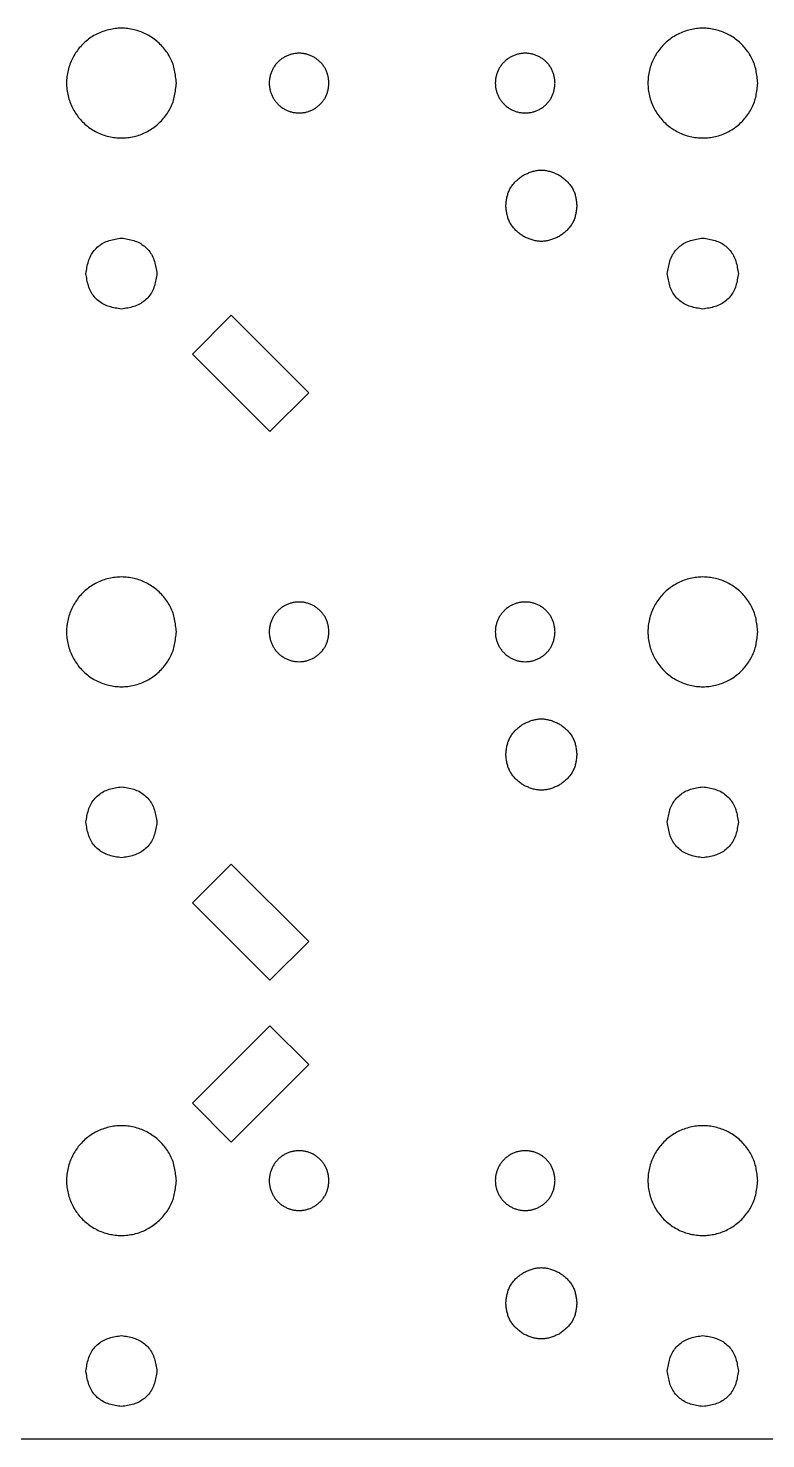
# Model space of a CAD drawing. Extents: x 1 to 215, y -90 to -6.
# Drawn here: x 167.92 to 190.76, y -89.68 to -45.98 of the extents above; entities that cross this region are included whole.
import ezdxf

# ---------------------------------------------------------------- set-up
doc = ezdxf.new("R2010")
doc.units = 0
for name, color, linetype in [('Cork_Diodes', 7, 'CONTINUOUS'), ('Cork_Holes', 7, 'CONTINUOUS'), ('Cork_Outline', 7, 'CONTINUOUS')]:
    doc.layers.add(name, color=color, linetype=linetype)

msp = doc.modelspace()

# ---------------------------------------------------------------- linework, layer by layer
at = {"layer": 'Cork_Diodes', "color": 2}
for points in [[(174.206786, -54.879112), (173.005366, -56.080532)], [(176.606787, -57.279121), (174.206786, -54.879112)], [(175.405367, -58.480541), (173.005366, -56.080532)], [(176.606787, -57.279121), (175.405367, -58.480541)], [(174.206786, -71.879332), (173.005366, -73.080752)], [(176.606787, -74.279341), (174.206786, -71.879332)], [(175.405367, -75.480761), (173.005366, -73.080752)], [(176.606787, -74.279341), (175.405367, -75.480761)], [(173.007552, -79.289993), (175.40755, -76.890011)], [(176.60897, -78.091431), (175.40755, -76.890011)], [(174.208972, -80.491413), (176.60897, -78.091431)], [(174.208972, -80.491413), (173.007552, -79.289993)]]:
    msp.add_lwpolyline(points, dxfattribs=at)
at = {"layer": 'Cork_Holes', "color": 1}
for points, knots in [([(172.509918, -47.685223), (172.503156, -47.751385), (172.489679, -47.883244), (172.460008, -48.079282), (172.411277, -48.270261), (172.334923, -48.451417), (172.235669, -48.620907), (172.116339, -48.778685), (171.979912, -48.922966), (171.827701, -49.051241), (171.661834, -49.160934), (171.484003, -49.250116), (171.296845, -49.318015), (171.103919, -49.363527), (170.907995, -49.38612), (170.711787, -49.386123), (170.515939, -49.363534), (170.323114, -49.318004), (170.135975, -49.25007), (169.957963, -49.160862), (169.791696, -49.051309), (169.639289, -48.923205), (169.503438, -48.778961), (169.385945, -48.620627), (169.287839, -48.450716), (169.209455, -48.2698), (169.152478, -48.080025), (169.117748, -47.883986), (169.106009, -47.685223), (169.117748, -47.48646), (169.152478, -47.290422), (169.209457, -47.100644), (169.287841, -46.919722), (169.385944, -46.749802), (169.50343, -46.59146), (169.639293, -46.447234), (169.791698, -46.319136), (169.957964, -46.209584), (170.135976, -46.120375), (170.323116, -46.05244), (170.515936, -46.006875), (170.711791, -45.98432), (170.907993, -45.984323), (171.103923, -46.006881), (171.296843, -46.052429), (171.484002, -46.120329), (171.661833, -46.209512), (171.8277, -46.319204), (171.979907, -46.447472), (172.116347, -46.591736), (172.235669, -46.749521), (172.334922, -46.919021), (172.411275, -47.100184), (172.460009, -47.291164), (172.489684, -47.487202), (172.503158, -47.619061), (172.509918, -47.685223)], [0, 0, 0, 0, 0.199511, 0.397619, 0.594372, 0.789092, 0.985302, 1.182164, 1.381307, 1.579789, 1.778023, 1.976494, 2.17521, 2.373968, 2.569796, 2.765564, 2.961306, 3.159921, 3.358581, 3.557237, 3.755889, 3.954551, 4.153188, 4.348958, 4.544734, 4.740506, 4.939139, 5.137799, 5.336447, 5.535096, 5.733755, 5.932388, 6.128167, 6.323954, 6.519729, 6.718353, 6.91701, 7.115662, 7.314319, 7.512982, 7.711602, 7.907341, 8.103108, 8.298934, 8.497696, 8.696413, 8.894886, 9.09312, 9.291596, 9.490726, 9.687594, 9.883815, 10.078541, 10.275295, 10.473403, 10.672913, 10.672913, 10.672913, 10.672913]), ([(190.509882, -47.685223), (190.50312, -47.751385), (190.489643, -47.883244), (190.459972, -48.079282), (190.411241, -48.270261), (190.334887, -48.451417), (190.235634, -48.620908), (190.116303, -48.778685), (189.979876, -48.922967), (189.827665, -49.051241), (189.661798, -49.160934), (189.483967, -49.250116), (189.296809, -49.318015), (189.103883, -49.363527), (188.907959, -49.38612), (188.711751, -49.386123), (188.515903, -49.363534), (188.323078, -49.318004), (188.135939, -49.25007), (187.957927, -49.160862), (187.79166, -49.051309), (187.639253, -48.923205), (187.503402, -48.778961), (187.385909, -48.620627), (187.287805, -48.450716), (187.209419, -48.269801), (187.152442, -48.080025), (187.117712, -47.883986), (187.105973, -47.685223), (187.117712, -47.48646), (187.152442, -47.290422), (187.20942, -47.100644), (187.287806, -46.919723), (187.385908, -46.749802), (187.503394, -46.59146), (187.639257, -46.447234), (187.791662, -46.319136), (187.957928, -46.209584), (188.13594, -46.120375), (188.323079, -46.05244), (188.515899, -46.006875), (188.711754, -45.98432), (188.907957, -45.984323), (189.103887, -46.006881), (189.296807, -46.052429), (189.483966, -46.120329), (189.661797, -46.209512), (189.827664, -46.319204), (189.979871, -46.447472), (190.116311, -46.591736), (190.235635, -46.749521), (190.334886, -46.919021), (190.411239, -47.100184), (190.459974, -47.291164), (190.489648, -47.487202), (190.503122, -47.619061), (190.509882, -47.685223)], [0, 0, 0, 0, 0.199511, 0.397619, 0.594372, 0.789092, 0.985301, 1.182164, 1.381308, 1.579789, 1.778023, 1.976494, 2.17521, 2.373968, 2.569796, 2.765564, 2.961306, 3.159921, 3.358581, 3.557237, 3.755889, 3.954551, 4.153188, 4.348958, 4.544733, 4.740506, 4.939139, 5.137799, 5.336447, 5.535096, 5.733755, 5.932388, 6.128168, 6.323954, 6.519729, 6.718352, 6.91701, 7.115662, 7.314318, 7.512981, 7.7116, 7.90734, 8.103108, 8.298934, 8.497696, 8.696413, 8.894886, 9.093119, 9.291596, 9.490726, 9.687595, 9.883815, 10.078541, 10.275295, 10.473403, 10.672913, 10.672913, 10.672913, 10.672913]), ([(177.235035, -47.685223), (177.231356, -47.721222), (177.224022, -47.792968), (177.207884, -47.899637), (177.18136, -48.00355), (177.139817, -48.102122), (177.085812, -48.194346), (177.020883, -48.280197), (176.946648, -48.3587), (176.863827, -48.428495), (176.773581, -48.488188), (176.676814, -48.536702), (176.574981, -48.573647), (176.470011, -48.59844), (176.363395, -48.610641), (176.256645, -48.610646), (176.150077, -48.59843), (176.045148, -48.573692), (175.943333, -48.536691), (175.846472, -48.488148), (175.756004, -48.428533), (175.673076, -48.35883), (175.599155, -48.280347), (175.535225, -48.194194), (175.481847, -48.10174), (175.439196, -48.003301), (175.408193, -47.90004), (175.389296, -47.793372), (175.382908, -47.685219), (175.389294, -47.577068), (175.408189, -47.4704), (175.439198, -47.367145), (175.481847, -47.268706), (175.535225, -47.176253), (175.599155, -47.090099), (175.673075, -47.011616), (175.756003, -46.941913), (175.846471, -46.8823), (175.943329, -46.833753), (176.045157, -46.7968), (176.150071, -46.772004), (176.256645, -46.759804), (176.363396, -46.759801), (176.470004, -46.772021), (176.574989, -46.796743), (176.676819, -46.833715), (176.773573, -46.882262), (176.863828, -46.941949), (176.946648, -47.011746), (177.020883, -47.090249), (177.085811, -47.1761), (177.139815, -47.268325), (177.18136, -47.366894), (177.207879, -47.470804), (177.224026, -47.577472), (177.231357, -47.649221), (177.235035, -47.685223)], [0, 0, 0, 0, 0.108553, 0.21635, 0.323408, 0.429357, 0.536121, 0.643239, 0.751593, 0.85959, 0.967456, 1.075443, 1.183569, 1.291718, 1.398265, 1.504786, 1.611285, 1.719348, 1.82745, 1.935546, 2.043639, 2.151734, 2.259813, 2.366337, 2.472865, 2.579386, 2.687466, 2.795563, 2.903647, 3.011743, 3.119835, 3.22791, 3.334431, 3.440959, 3.547482, 3.65556, 3.763656, 3.87175, 3.979842, 4.087936, 4.196006, 4.302506, 4.409027, 4.515574, 4.623714, 4.731844, 4.839844, 4.94771, 5.055706, 5.16406, 5.271179, 5.377942, 5.483891, 5.590943, 5.698734, 5.807299, 5.807299, 5.807299, 5.807299]), ([(184.235021, -47.685223), (184.231342, -47.721222), (184.224008, -47.792968), (184.20787, -47.899637), (184.181346, -48.00355), (184.139803, -48.102122), (184.085798, -48.194346), (184.020869, -48.280197), (183.946634, -48.3587), (183.863813, -48.428495), (183.773567, -48.488188), (183.6768, -48.536702), (183.574967, -48.573647), (183.469997, -48.59844), (183.363381, -48.610641), (183.256631, -48.610646), (183.150063, -48.59843), (183.045134, -48.573692), (182.943319, -48.536691), (182.846458, -48.488148), (182.75599, -48.428533), (182.673062, -48.35883), (182.599141, -48.280347), (182.535211, -48.194194), (182.481833, -48.10174), (182.439182, -48.003301), (182.408179, -47.90004), (182.389282, -47.793372), (182.382894, -47.685219), (182.38928, -47.577068), (182.408175, -47.4704), (182.439184, -47.367145), (182.481833, -47.268706), (182.535211, -47.176253), (182.599141, -47.090099), (182.673061, -47.011616), (182.755989, -46.941913), (182.846457, -46.8823), (182.943315, -46.833753), (183.045143, -46.7968), (183.150057, -46.772004), (183.256631, -46.759804), (183.363382, -46.759801), (183.46999, -46.772021), (183.574975, -46.796743), (183.676805, -46.833715), (183.773559, -46.882262), (183.863814, -46.941949), (183.946634, -47.011746), (184.020869, -47.090249), (184.085797, -47.1761), (184.139801, -47.268325), (184.181346, -47.366894), (184.207865, -47.470804), (184.224012, -47.577472), (184.231343, -47.649221), (184.235021, -47.685223)], [0, 0, 0, 0, 0.108553, 0.21635, 0.323408, 0.429357, 0.536121, 0.643239, 0.751593, 0.85959, 0.967456, 1.075443, 1.183569, 1.291718, 1.398265, 1.504786, 1.611285, 1.719348, 1.82745, 1.935546, 2.043639, 2.151734, 2.259813, 2.366337, 2.472865, 2.579386, 2.687466, 2.795563, 2.903647, 3.011743, 3.119835, 3.22791, 3.334431, 3.440959, 3.547482, 3.65556, 3.763656, 3.87175, 3.979842, 4.087936, 4.196006, 4.302506, 4.409027, 4.515574, 4.623714, 4.731844, 4.839844, 4.94771, 5.055706, 5.16406, 5.271179, 5.377942, 5.483891, 5.590943, 5.698734, 5.807299, 5.807299, 5.807299, 5.807299]), ([(182.709918, -51.485301), (182.714384, -51.442623), (182.723293, -51.357476), (182.742609, -51.230672), (182.773908, -51.10672), (182.822361, -50.988616), (182.885988, -50.878406), (182.964042, -50.777392), (183.055738, -50.688308), (183.155896, -50.608174), (183.225187, -50.557896), (183.259918, -50.532695)], [0, 0, 0, 0, 0.12873, 0.256825, 0.384523, 0.511259, 0.638496, 0.765223, 0.892931, 1.021029, 1.149753, 1.149753, 1.149753, 1.149753]), ([(183.259918, -50.532695), (183.299112, -50.515216), (183.377306, -50.480345), (183.496789, -50.433673), (183.619782, -50.398784), (183.746292, -50.381714), (183.873547, -50.381707), (184.000045, -50.398805), (184.123066, -50.433589), (184.242531, -50.480323), (184.320726, -50.515209), (184.35992, -50.532695)], [0, 0, 0, 0, 0.128739, 0.256841, 0.38455, 0.511277, 0.63851, 0.765238, 0.892931, 1.021044, 1.149794, 1.149794, 1.149794, 1.149794]), ([(184.35992, -50.532695), (184.394651, -50.557896), (184.463943, -50.608174), (184.5641, -50.688308), (184.655796, -50.777391), (184.733849, -50.878406), (184.797475, -50.988616), (184.845928, -51.106721), (184.877229, -51.230672), (184.896549, -51.357475), (184.905454, -51.442622), (184.909918, -51.485301)], [0, 0, 0, 0, 0.128724, 0.256822, 0.38453, 0.511257, 0.638493, 0.76523, 0.892928, 1.021023, 1.149753, 1.149753, 1.149753, 1.149753]), ([(183.259918, -52.437934), (183.225188, -52.412728), (183.155901, -52.362443), (183.055739, -52.282315), (182.964036, -52.193236), (182.885994, -52.092213), (182.82236, -51.982008), (182.773907, -51.863907), (182.742607, -51.739954), (182.723287, -51.613142), (182.714382, -51.527986), (182.709918, -51.485301)], [0, 0, 0, 0, 0.128731, 0.256826, 0.38453, 0.511266, 0.638498, 0.765229, 0.892928, 1.02103, 1.149778, 1.149778, 1.149778, 1.149778]), ([(184.909918, -51.485301), (184.905452, -51.527986), (184.896544, -51.613141), (184.877228, -51.739954), (184.845929, -51.863906), (184.797477, -51.982008), (184.733844, -52.092213), (184.655802, -52.193236), (184.5641, -52.282315), (184.463938, -52.362443), (184.39465, -52.412728), (184.35992, -52.437934)], [0, 0, 0, 0, 0.128749, 0.25685, 0.384549, 0.511279, 0.638511, 0.765247, 0.892951, 1.021045, 1.149777, 1.149777, 1.149777, 1.149777]), ([(184.35992, -52.437934), (184.320727, -52.455412), (184.242534, -52.490283), (184.123051, -52.536952), (184.000052, -52.571813), (183.873546, -52.588889), (183.746291, -52.588895), (183.619794, -52.571796), (183.496774, -52.537019), (183.377306, -52.490301), (183.299112, -52.455418), (183.259918, -52.437934)], [0, 0, 0, 0, 0.128738, 0.256838, 0.384542, 0.51127, 0.638504, 0.76523, 0.892921, 1.02103, 1.149777, 1.149777, 1.149777, 1.149777]), ([(169.70992, -53.585299), (169.71998, -53.521205), (169.739978, -53.393793), (169.783261, -53.205872), (169.853551, -53.027776), (169.960222, -52.869591), (170.094202, -52.735609), (170.252388, -52.628942), (170.430488, -52.558659), (170.618412, -52.515365), (170.745826, -52.495358), (170.80992, -52.485294)], [0, 0, 0, 0, 0.19462, 0.386887, 0.577546, 0.765391, 0.955006, 1.142837, 1.333506, 1.525779, 1.720402, 1.720402, 1.720402, 1.720402]), ([(170.80992, -52.485294), (170.874014, -52.495358), (171.001428, -52.515364), (171.189352, -52.55866), (171.367452, -52.628941), (171.525638, -52.735609), (171.659618, -52.869591), (171.766289, -53.027776), (171.836579, -53.205872), (171.879862, -53.393793), (171.89986, -53.521205), (171.90992, -53.585299)], [0, 0, 0, 0, 0.194622, 0.386895, 0.577565, 0.765396, 0.955011, 1.142856, 1.333514, 1.525782, 1.720402, 1.720402, 1.720402, 1.720402]), ([(187.709908, -53.585299), (187.719968, -53.521205), (187.739967, -53.393793), (187.783251, -53.205873), (187.853539, -53.027775), (187.96021, -52.869591), (188.09419, -52.735609), (188.252376, -52.628941), (188.430476, -52.55866), (188.6184, -52.515364), (188.745814, -52.495358), (188.809908, -52.485294)], [0, 0, 0, 0, 0.19462, 0.386888, 0.577546, 0.765391, 0.955006, 1.142836, 1.333506, 1.52578, 1.720401, 1.720401, 1.720401, 1.720401]), ([(188.809908, -52.485294), (188.874002, -52.495358), (189.001416, -52.515365), (189.18934, -52.558659), (189.36744, -52.628942), (189.525626, -52.735609), (189.659606, -52.869592), (189.76628, -53.027775), (189.836567, -53.205873), (189.87985, -53.393793), (189.899848, -53.521205), (189.909908, -53.585299)], [0, 0, 0, 0, 0.194622, 0.386896, 0.577565, 0.765396, 0.955011, 1.142857, 1.333515, 1.525783, 1.720403, 1.720403, 1.720403, 1.720403]), ([(170.80992, -54.685304), (170.745826, -54.675248), (170.618411, -54.655255), (170.430488, -54.611964), (170.252382, -54.541686), (170.094207, -54.434997), (169.960228, -54.301019), (169.853541, -54.142842), (169.783265, -53.964736), (169.739977, -53.776809), (169.71998, -53.649393), (169.70992, -53.585299)], [0, 0, 0, 0, 0.194619, 0.386891, 0.57756, 0.7654, 0.955015, 1.142846, 1.333522, 1.525796, 1.720417, 1.720417, 1.720417, 1.720417]), ([(171.90992, -53.585299), (171.89986, -53.649393), (171.879863, -53.776809), (171.836575, -53.964736), (171.766299, -54.142842), (171.659612, -54.301019), (171.525633, -54.434996), (171.367458, -54.541687), (171.189351, -54.611964), (171.001429, -54.655255), (170.874014, -54.675248), (170.80992, -54.685304)], [0, 0, 0, 0, 0.194621, 0.386895, 0.577571, 0.765401, 0.955016, 1.142857, 1.333526, 1.525798, 1.720417, 1.720417, 1.720417, 1.720417]), ([(188.809908, -54.685304), (188.745814, -54.675248), (188.6184, -54.655255), (188.430478, -54.611964), (188.252373, -54.541686), (188.094197, -54.434996), (187.960218, -54.301018), (187.853528, -54.142843), (187.783255, -53.964736), (187.739967, -53.776809), (187.719968, -53.649393), (187.709908, -53.585299)], [0, 0, 0, 0, 0.194618, 0.386889, 0.577557, 0.765398, 0.955013, 1.142845, 1.33352, 1.525794, 1.720415, 1.720415, 1.720415, 1.720415]), ([(189.909908, -53.585299), (189.899848, -53.649393), (189.87985, -53.776809), (189.836563, -53.964736), (189.76629, -54.142843), (189.659601, -54.301018), (189.525621, -54.434996), (189.367446, -54.541686), (189.18934, -54.611964), (189.001417, -54.655255), (188.874002, -54.675248), (188.809908, -54.685304)], [0, 0, 0, 0, 0.194621, 0.386895, 0.57757, 0.765402, 0.955017, 1.142857, 1.333526, 1.525798, 1.720417, 1.720417, 1.720417, 1.720417]), ([(172.509918, -64.685179), (172.503156, -64.751341), (172.489679, -64.883199), (172.460008, -65.079238), (172.411276, -65.270218), (172.334922, -65.45138), (172.235669, -65.62088), (172.116347, -65.778666), (171.979907, -65.92293), (171.8277, -66.051198), (171.661833, -66.160889), (171.484002, -66.250073), (171.296844, -66.317974), (171.103922, -66.363514), (170.907994, -66.386101), (170.711788, -66.386103), (170.515936, -66.363521), (170.323115, -66.317963), (170.135976, -66.250026), (169.957964, -66.160817), (169.791698, -66.051266), (169.639293, -65.923168), (169.50343, -65.778942), (169.385944, -65.6206), (169.287841, -65.450679), (169.209457, -65.269757), (169.152478, -65.07998), (169.117748, -64.883941), (169.106009, -64.685179), (169.117748, -64.486416), (169.152478, -64.290377), (169.209455, -64.100601), (169.287839, -63.919686), (169.385945, -63.749775), (169.503438, -63.59144), (169.639289, -63.447197), (169.791696, -63.319093), (169.957963, -63.20954), (170.135975, -63.120332), (170.323115, -63.052397), (170.51594, -63.006868), (170.711789, -62.984279), (170.907995, -62.984281), (171.103919, -63.006875), (171.296845, -63.052387), (171.484002, -63.120286), (171.661833, -63.209468), (171.827701, -63.31916), (171.979912, -63.447435), (172.116339, -63.591716), (172.235668, -63.749494), (172.334923, -63.918985), (172.411277, -64.100141), (172.460009, -64.291119), (172.489684, -64.487157), (172.503158, -64.619016), (172.509918, -64.685179)], [0, 0, 0, 0, 0.199511, 0.397619, 0.594372, 0.789098, 0.985319, 1.182187, 1.381317, 1.579793, 1.778027, 1.976498, 2.175217, 2.373979, 2.569807, 2.765575, 2.961317, 3.159936, 3.358599, 3.557255, 3.755907, 3.954565, 4.153188, 4.348963, 4.54475, 4.740529, 4.939162, 5.137821, 5.33647, 5.535119, 5.733778, 5.932411, 6.128184, 6.32396, 6.519729, 6.718366, 6.917028, 7.11568, 7.314337, 7.512997, 7.711614, 7.907354, 8.103121, 8.298949, 8.497707, 8.696422, 8.894894, 9.093128, 9.29161, 9.490753, 9.687615, 9.883825, 10.078545, 10.275299, 10.473407, 10.672917, 10.672917, 10.672917, 10.672917]), ([(190.509882, -64.685179), (190.50312, -64.751341), (190.489643, -64.883199), (190.459972, -65.079238), (190.41124, -65.270218), (190.334886, -65.45138), (190.235635, -65.620881), (190.116311, -65.778665), (189.979871, -65.92293), (189.827664, -66.051198), (189.661797, -66.160889), (189.483966, -66.250073), (189.296808, -66.317974), (189.103886, -66.363514), (188.907958, -66.386101), (188.711752, -66.386103), (188.5159, -66.363521), (188.323079, -66.317963), (188.13594, -66.250026), (187.957928, -66.160817), (187.791662, -66.051266), (187.639257, -65.923168), (187.503394, -65.778942), (187.385908, -65.6206), (187.287806, -65.450679), (187.20942, -65.269758), (187.152442, -65.07998), (187.117712, -64.883941), (187.105973, -64.685179), (187.117712, -64.486416), (187.152442, -64.290377), (187.209419, -64.100601), (187.287805, -63.919686), (187.385909, -63.749775), (187.503402, -63.59144), (187.639253, -63.447197), (187.79166, -63.319093), (187.957927, -63.20954), (188.135939, -63.120332), (188.323078, -63.052398), (188.515903, -63.006868), (188.711751, -62.984279), (188.907959, -62.984281), (189.103883, -63.006875), (189.296809, -63.052387), (189.483966, -63.120286), (189.661797, -63.209468), (189.827665, -63.31916), (189.979876, -63.447435), (190.116303, -63.591717), (190.235634, -63.749494), (190.334887, -63.918985), (190.41124, -64.100141), (190.459973, -64.291119), (190.489648, -64.487157), (190.503122, -64.619016), (190.509882, -64.685179)], [0, 0, 0, 0, 0.199511, 0.397619, 0.594372, 0.789098, 0.985319, 1.182187, 1.381317, 1.579794, 1.778027, 1.976499, 2.175217, 2.373979, 2.569807, 2.765575, 2.961318, 3.159936, 3.358599, 3.557255, 3.755907, 3.954565, 4.153188, 4.348963, 4.54475, 4.740529, 4.939162, 5.137821, 5.33647, 5.535119, 5.733778, 5.932411, 6.128184, 6.32396, 6.519729, 6.718366, 6.917028, 7.11568, 7.314336, 7.512996, 7.711611, 7.907353, 8.103121, 8.298949, 8.497707, 8.696422, 8.894894, 9.093128, 9.29161, 9.490753, 9.687616, 9.883826, 10.078545, 10.275299, 10.473407, 10.672918, 10.672918, 10.672918, 10.672918]), ([(177.235035, -64.685179), (177.231356, -64.721181), (177.224023, -64.792929), (177.207884, -64.899599), (177.181359, -65.003507), (177.139817, -65.102077), (177.085812, -65.194302), (177.020883, -65.280153), (176.946648, -65.358656), (176.863827, -65.428452), (176.773577, -65.488141), (176.676818, -65.536673), (176.57498, -65.573608), (176.47001, -65.598394), (176.363395, -65.610597), (176.256645, -65.610602), (176.150077, -65.598385), (176.045149, -65.573652), (175.943329, -65.536662), (175.846475, -65.488101), (175.756003, -65.428489), (175.673076, -65.358785), (175.599155, -65.280303), (175.535226, -65.194149), (175.481847, -65.101695), (175.439197, -65.003258), (175.408193, -64.900001), (175.389295, -64.793333), (175.382908, -64.685182), (175.389295, -64.57703), (175.408189, -64.470361), (175.439197, -64.367102), (175.481847, -64.268662), (175.535225, -64.176208), (175.599155, -64.090055), (175.673075, -64.011571), (175.756004, -63.94187), (175.846467, -63.882253), (175.943333, -63.833724), (176.045156, -63.79676), (176.150071, -63.771958), (176.256645, -63.75976), (176.363396, -63.759756), (176.470005, -63.771975), (176.57499, -63.796704), (176.676814, -63.833686), (176.773577, -63.882215), (176.863827, -63.941906), (176.946648, -64.011701), (177.020883, -64.090204), (177.085811, -64.176055), (177.139815, -64.268281), (177.181362, -64.366851), (177.207879, -64.470765), (177.224025, -64.577433), (177.231357, -64.64918), (177.235035, -64.685179)], [0, 0, 0, 0, 0.108565, 0.216356, 0.323408, 0.429357, 0.536121, 0.643239, 0.751593, 0.85959, 0.967456, 1.075448, 1.183572, 1.29172, 1.398267, 1.504788, 1.611288, 1.719349, 1.827449, 1.93555, 2.043643, 2.151738, 2.259817, 2.366341, 2.472869, 2.57939, 2.687464, 2.795556, 2.903652, 3.011736, 3.119833, 3.227914, 3.334435, 3.440963, 3.547486, 3.655564, 3.76366, 3.871754, 3.979841, 4.087937, 4.196008, 4.302508, 4.409029, 4.515576, 4.623717, 4.731849, 4.839844, 4.94771, 5.055707, 5.164061, 5.271179, 5.377943, 5.483891, 5.590948, 5.698746, 5.807299, 5.807299, 5.807299, 5.807299]), ([(184.235021, -64.685179), (184.231342, -64.721181), (184.224009, -64.792929), (184.20787, -64.899599), (184.181345, -65.003507), (184.139803, -65.102077), (184.085798, -65.194302), (184.020869, -65.280153), (183.946634, -65.358656), (183.863813, -65.428452), (183.773563, -65.488141), (183.676804, -65.536673), (183.574966, -65.573608), (183.469996, -65.598394), (183.363381, -65.610597), (183.256631, -65.610602), (183.150063, -65.598385), (183.045135, -65.573652), (182.943315, -65.536662), (182.846461, -65.488101), (182.755989, -65.428489), (182.673062, -65.358785), (182.599141, -65.280303), (182.535212, -65.194149), (182.481833, -65.101695), (182.439183, -65.003258), (182.408179, -64.900001), (182.389281, -64.793333), (182.382894, -64.685182), (182.389281, -64.57703), (182.408175, -64.470361), (182.439183, -64.367102), (182.481833, -64.268662), (182.535211, -64.176208), (182.599141, -64.090055), (182.673061, -64.011571), (182.75599, -63.94187), (182.846453, -63.882253), (182.943319, -63.833724), (183.045142, -63.79676), (183.150057, -63.771958), (183.256631, -63.75976), (183.363382, -63.759756), (183.469991, -63.771975), (183.574976, -63.796704), (183.6768, -63.833686), (183.773563, -63.882215), (183.863813, -63.941906), (183.946634, -64.011701), (184.020869, -64.090204), (184.085797, -64.176055), (184.139801, -64.268281), (184.181348, -64.366851), (184.207865, -64.470765), (184.224011, -64.577433), (184.231343, -64.64918), (184.235021, -64.685179)], [0, 0, 0, 0, 0.108565, 0.216356, 0.323408, 0.429357, 0.536121, 0.643239, 0.751593, 0.85959, 0.967456, 1.075448, 1.183572, 1.29172, 1.398267, 1.504788, 1.611288, 1.719349, 1.827449, 1.93555, 2.043643, 2.151738, 2.259817, 2.366341, 2.472869, 2.57939, 2.687464, 2.795556, 2.903652, 3.011736, 3.119833, 3.227914, 3.334435, 3.440963, 3.547486, 3.655564, 3.76366, 3.871754, 3.979841, 4.087937, 4.196008, 4.302508, 4.409029, 4.515576, 4.623717, 4.731849, 4.839844, 4.94771, 5.055707, 5.164061, 5.271179, 5.377943, 5.483891, 5.590948, 5.698746, 5.807299, 5.807299, 5.807299, 5.807299]), ([(182.709918, -68.485283), (182.714383, -68.442604), (182.723293, -68.357455), (182.742611, -68.230643), (182.7739, -68.106685), (182.822365, -67.988588), (182.88599, -67.878386), (182.964043, -67.777373), (183.055739, -67.688289), (183.155899, -67.608148), (183.225188, -67.557858), (183.259918, -67.532651)], [0, 0, 0, 0, 0.128731, 0.256832, 0.384548, 0.511268, 0.638499, 0.765225, 0.892934, 1.021036, 1.149771, 1.149771, 1.149771, 1.149771]), ([(183.259918, -67.532651), (183.299112, -67.515177), (183.377309, -67.480316), (183.496786, -67.433637), (183.619785, -67.39877), (183.746292, -67.381695), (183.873547, -67.381689), (184.000044, -67.398787), (184.123065, -67.433571), (184.242529, -67.480299), (184.320726, -67.515171), (184.35992, -67.532651)], [0, 0, 0, 0, 0.128734, 0.256836, 0.384541, 0.511268, 0.638501, 0.765229, 0.892922, 1.021032, 1.149775, 1.149775, 1.149775, 1.149775]), ([(184.35992, -67.532651), (184.39465, -67.557858), (184.46394, -67.608148), (184.564099, -67.688289), (184.655796, -67.777373), (184.733848, -67.878386), (184.797472, -67.988588), (184.845935, -68.106686), (184.877227, -68.230643), (184.896549, -68.357454), (184.905454, -68.442604), (184.909918, -68.485283)], [0, 0, 0, 0, 0.128735, 0.256838, 0.384546, 0.511272, 0.638503, 0.765222, 0.892938, 1.02104, 1.149771, 1.149771, 1.149771, 1.149771]), ([(183.259918, -69.437915), (183.225188, -69.412708), (183.155899, -69.362418), (183.05574, -69.282278), (182.964042, -69.193193), (182.885988, -69.092178), (182.822361, -68.981968), (182.773908, -68.863864), (182.742607, -68.739912), (182.723288, -68.613109), (182.714382, -68.527962), (182.709918, -68.485283)], [0, 0, 0, 0, 0.128735, 0.256838, 0.384546, 0.511274, 0.638511, 0.765247, 0.892945, 1.02104, 1.14977, 1.14977, 1.14977, 1.14977]), ([(184.909918, -68.485283), (184.905452, -68.527962), (184.896543, -68.613109), (184.877227, -68.739912), (184.845928, -68.863864), (184.797477, -68.981968), (184.73385, -69.092178), (184.655796, -69.193193), (184.564099, -69.282278), (184.46394, -69.362418), (184.39465, -69.412708), (184.35992, -69.437915)], [0, 0, 0, 0, 0.12873, 0.256825, 0.384523, 0.511258, 0.638495, 0.765222, 0.892931, 1.021033, 1.149768, 1.149768, 1.149768, 1.149768]), ([(184.35992, -69.437915), (184.320726, -69.455387), (184.24253, -69.490246), (184.123049, -69.536912), (184.000056, -69.5718), (183.873544, -69.588873), (183.746294, -69.588866), (183.619771, -69.571821), (183.496806, -69.536829), (183.377307, -69.490224), (183.299111, -69.45538), (183.259918, -69.437915)], [0, 0, 0, 0, 0.128731, 0.256831, 0.38454, 0.511268, 0.638501, 0.765228, 0.892952, 1.021041, 1.149761, 1.149761, 1.149761, 1.149761]), ([(169.70992, -70.585281), (169.71998, -70.521187), (169.739977, -70.393771), (169.783265, -70.205844), (169.853541, -70.027738), (169.960228, -69.869562), (170.094207, -69.735584), (170.252382, -69.628894), (170.430488, -69.558616), (170.618411, -69.515325), (170.745826, -69.495333), (170.80992, -69.485276)], [0, 0, 0, 0, 0.194621, 0.386895, 0.577571, 0.765401, 0.955016, 1.142857, 1.333525, 1.525797, 1.720417, 1.720417, 1.720417, 1.720417]), ([(170.80992, -69.485276), (170.874014, -69.495333), (171.001429, -69.515325), (171.189351, -69.558617), (171.367458, -69.628894), (171.525633, -69.735584), (171.659612, -69.869562), (171.766299, -70.027738), (171.836575, -70.205844), (171.879863, -70.393771), (171.89986, -70.521187), (171.90992, -70.585281)], [0, 0, 0, 0, 0.194619, 0.38689, 0.57756, 0.7654, 0.955015, 1.142846, 1.333522, 1.525796, 1.720417, 1.720417, 1.720417, 1.720417]), ([(187.709908, -70.585281), (187.719968, -70.521187), (187.739967, -70.393771), (187.783255, -70.205845), (187.853529, -70.027737), (187.960216, -69.869562), (188.094195, -69.735584), (188.25237, -69.628894), (188.430476, -69.558617), (188.618399, -69.515325), (188.745814, -69.495333), (188.809908, -69.485276)], [0, 0, 0, 0, 0.194621, 0.386895, 0.57757, 0.765401, 0.955016, 1.142856, 1.333526, 1.525798, 1.720416, 1.720416, 1.720416, 1.720416]), ([(188.809908, -69.485276), (188.874002, -69.495333), (189.001417, -69.515325), (189.18934, -69.558616), (189.367446, -69.628894), (189.525621, -69.735584), (189.659601, -69.869562), (189.76629, -70.027737), (189.836563, -70.205845), (189.87985, -70.393771), (189.899848, -70.521187), (189.909908, -70.585281)], [0, 0, 0, 0, 0.194619, 0.386891, 0.57756, 0.7654, 0.955016, 1.142847, 1.333523, 1.525797, 1.720417, 1.720417, 1.720417, 1.720417]), ([(170.80992, -71.685286), (170.745826, -71.675222), (170.618412, -71.655216), (170.430488, -71.611921), (170.252388, -71.541639), (170.094202, -71.434971), (169.960222, -71.300989), (169.853551, -71.142805), (169.783261, -70.964708), (169.739978, -70.776788), (169.71998, -70.649375), (169.70992, -70.585281)], [0, 0, 0, 0, 0.194622, 0.386896, 0.577565, 0.765396, 0.955011, 1.142856, 1.333514, 1.525782, 1.720402, 1.720402, 1.720402, 1.720402]), ([(171.90992, -70.585281), (171.89986, -70.649375), (171.879862, -70.776788), (171.836579, -70.964708), (171.766289, -71.142805), (171.659618, -71.300989), (171.525638, -71.434971), (171.367452, -71.541639), (171.189352, -71.611921), (171.001428, -71.655216), (170.874014, -71.675222), (170.80992, -71.685286)], [0, 0, 0, 0, 0.19462, 0.386887, 0.577546, 0.765391, 0.955006, 1.142837, 1.333507, 1.52578, 1.720402, 1.720402, 1.720402, 1.720402]), ([(188.809908, -71.685286), (188.745814, -71.675222), (188.618401, -71.655216), (188.430478, -71.611921), (188.252378, -71.541639), (188.094193, -71.434971), (187.960212, -71.300989), (187.853538, -71.142806), (187.783251, -70.964708), (187.739967, -70.776788), (187.719968, -70.649375), (187.709908, -70.585281)], [0, 0, 0, 0, 0.194621, 0.386894, 0.577562, 0.765393, 0.955009, 1.142855, 1.333513, 1.52578, 1.7204, 1.7204, 1.7204, 1.7204]), ([(189.909908, -70.585281), (189.899848, -70.649375), (189.87985, -70.776788), (189.836567, -70.964708), (189.76628, -71.142806), (189.659606, -71.300989), (189.525626, -71.434971), (189.36744, -71.541639), (189.18934, -71.611921), (189.001416, -71.655216), (188.874002, -71.675222), (188.809908, -71.685286)], [0, 0, 0, 0, 0.19462, 0.386887, 0.577545, 0.765391, 0.955007, 1.142837, 1.333506, 1.52578, 1.720403, 1.720403, 1.720403, 1.720403]), ([(172.509918, -81.685399), (172.503156, -81.751561), (172.489679, -81.883419), (172.460008, -82.079458), (172.411276, -82.270438), (172.334922, -82.4516), (172.235669, -82.6211), (172.116347, -82.778886), (171.979907, -82.92315), (171.8277, -83.051418), (171.661833, -83.161109), (171.484002, -83.250293), (171.296844, -83.318194), (171.103922, -83.363734), (170.907994, -83.386321), (170.711788, -83.386323), (170.515936, -83.363741), (170.323115, -83.318183), (170.135976, -83.250246), (169.957964, -83.161037), (169.791698, -83.051486), (169.639293, -82.923388), (169.50343, -82.779162), (169.385944, -82.62082), (169.287841, -82.450899), (169.209457, -82.269977), (169.152478, -82.0802), (169.117748, -81.884161), (169.106009, -81.685399), (169.117748, -81.486636), (169.152478, -81.290597), (169.209455, -81.100821), (169.287839, -80.919906), (169.385945, -80.749995), (169.503438, -80.59166), (169.639289, -80.447417), (169.791696, -80.319313), (169.957963, -80.20976), (170.135975, -80.120552), (170.323115, -80.052617), (170.51594, -80.007088), (170.711789, -79.984499), (170.907995, -79.984501), (171.103919, -80.007095), (171.296845, -80.052607), (171.484002, -80.120506), (171.661833, -80.209688), (171.827701, -80.31938), (171.979912, -80.447655), (172.116339, -80.591936), (172.235668, -80.749714), (172.334923, -80.919205), (172.411277, -81.100361), (172.460009, -81.291339), (172.489684, -81.487377), (172.503158, -81.619236), (172.509918, -81.685399)], [0, 0, 0, 0, 0.199511, 0.397619, 0.594372, 0.789098, 0.985319, 1.182187, 1.381317, 1.579793, 1.778027, 1.976498, 2.175217, 2.373979, 2.569807, 2.765575, 2.961317, 3.159936, 3.358599, 3.557255, 3.755907, 3.954565, 4.153188, 4.348963, 4.54475, 4.740529, 4.939162, 5.137821, 5.33647, 5.535119, 5.733778, 5.932411, 6.128184, 6.32396, 6.519729, 6.718366, 6.917028, 7.11568, 7.314337, 7.512997, 7.711614, 7.907354, 8.103121, 8.298949, 8.497707, 8.696422, 8.894894, 9.093128, 9.29161, 9.490753, 9.687615, 9.883825, 10.078545, 10.275299, 10.473407, 10.672917, 10.672917, 10.672917, 10.672917]), ([(190.509882, -81.685399), (190.50312, -81.751561), (190.489643, -81.883419), (190.459972, -82.079458), (190.41124, -82.270438), (190.334886, -82.4516), (190.235635, -82.621101), (190.116311, -82.778885), (189.979871, -82.92315), (189.827664, -83.051418), (189.661797, -83.161109), (189.483966, -83.250293), (189.296808, -83.318194), (189.103886, -83.363734), (188.907958, -83.386321), (188.711752, -83.386323), (188.5159, -83.363741), (188.323079, -83.318183), (188.13594, -83.250246), (187.957928, -83.161037), (187.791662, -83.051486), (187.639257, -82.923388), (187.503394, -82.779162), (187.385908, -82.62082), (187.287806, -82.450899), (187.20942, -82.269978), (187.152442, -82.0802), (187.117712, -81.884161), (187.105973, -81.685399), (187.117712, -81.486636), (187.152442, -81.290597), (187.209419, -81.100821), (187.287805, -80.919906), (187.385909, -80.749995), (187.503402, -80.59166), (187.639253, -80.447417), (187.79166, -80.319313), (187.957927, -80.20976), (188.135939, -80.120552), (188.323078, -80.052618), (188.515903, -80.007088), (188.711751, -79.984499), (188.907959, -79.984501), (189.103883, -80.007095), (189.296809, -80.052607), (189.483966, -80.120506), (189.661797, -80.209688), (189.827665, -80.31938), (189.979876, -80.447655), (190.116303, -80.591937), (190.235634, -80.749714), (190.334887, -80.919205), (190.41124, -81.100361), (190.459973, -81.291339), (190.489648, -81.487377), (190.503122, -81.619236), (190.509882, -81.685399)], [0, 0, 0, 0, 0.199511, 0.397619, 0.594372, 0.789098, 0.985319, 1.182187, 1.381317, 1.579794, 1.778027, 1.976499, 2.175217, 2.373979, 2.569807, 2.765575, 2.961318, 3.159936, 3.358599, 3.557255, 3.755907, 3.954565, 4.153188, 4.348963, 4.54475, 4.740529, 4.939162, 5.137821, 5.33647, 5.535119, 5.733778, 5.932411, 6.128184, 6.32396, 6.519729, 6.718366, 6.917028, 7.11568, 7.314336, 7.512996, 7.711611, 7.907353, 8.103121, 8.298949, 8.497707, 8.696422, 8.894894, 9.093128, 9.29161, 9.490753, 9.687616, 9.883826, 10.078545, 10.275299, 10.473407, 10.672918, 10.672918, 10.672918, 10.672918]), ([(177.235035, -81.685399), (177.231356, -81.721401), (177.224023, -81.793149), (177.207884, -81.899819), (177.181359, -82.003727), (177.139817, -82.102297), (177.085812, -82.194522), (177.020883, -82.280373), (176.946648, -82.358876), (176.863827, -82.428672), (176.773577, -82.488361), (176.676818, -82.536893), (176.57498, -82.573828), (176.47001, -82.598614), (176.363395, -82.610817), (176.256645, -82.610822), (176.150077, -82.598605), (176.045149, -82.573872), (175.943329, -82.536882), (175.846475, -82.488321), (175.756003, -82.428709), (175.673076, -82.359005), (175.599155, -82.280523), (175.535226, -82.194369), (175.481847, -82.101915), (175.439197, -82.003478), (175.408193, -81.900221), (175.389295, -81.793553), (175.382908, -81.685402), (175.389295, -81.57725), (175.408189, -81.470581), (175.439197, -81.367322), (175.481847, -81.268882), (175.535225, -81.176428), (175.599155, -81.090275), (175.673075, -81.011791), (175.756004, -80.94209), (175.846467, -80.882473), (175.943333, -80.833944), (176.045156, -80.79698), (176.150071, -80.772178), (176.256645, -80.75998), (176.363396, -80.759976), (176.470005, -80.772195), (176.57499, -80.796924), (176.676814, -80.833906), (176.773577, -80.882435), (176.863827, -80.942126), (176.946648, -81.011921), (177.020883, -81.090424), (177.085811, -81.176275), (177.139815, -81.268501), (177.181362, -81.367071), (177.207879, -81.470985), (177.224025, -81.577653), (177.231357, -81.6494), (177.235035, -81.685399)], [0, 0, 0, 0, 0.108565, 0.216356, 0.323408, 0.429357, 0.536121, 0.643239, 0.751593, 0.85959, 0.967456, 1.075448, 1.183572, 1.29172, 1.398267, 1.504788, 1.611288, 1.719349, 1.827449, 1.93555, 2.043643, 2.151738, 2.259817, 2.366341, 2.472869, 2.57939, 2.687464, 2.795556, 2.903652, 3.011736, 3.119833, 3.227914, 3.334435, 3.440963, 3.547486, 3.655564, 3.76366, 3.871754, 3.979841, 4.087937, 4.196008, 4.302508, 4.409029, 4.515576, 4.623717, 4.731849, 4.839844, 4.94771, 5.055707, 5.164061, 5.271179, 5.377943, 5.483891, 5.590948, 5.698746, 5.807299, 5.807299, 5.807299, 5.807299]), ([(184.235021, -81.685399), (184.231342, -81.721401), (184.224009, -81.793149), (184.20787, -81.899819), (184.181345, -82.003727), (184.139803, -82.102297), (184.085798, -82.194522), (184.020869, -82.280373), (183.946634, -82.358876), (183.863813, -82.428672), (183.773563, -82.488361), (183.676804, -82.536893), (183.574966, -82.573828), (183.469996, -82.598614), (183.363381, -82.610817), (183.256631, -82.610822), (183.150063, -82.598605), (183.045135, -82.573872), (182.943315, -82.536882), (182.846461, -82.488321), (182.755989, -82.428709), (182.673062, -82.359005), (182.599141, -82.280523), (182.535212, -82.194369), (182.481833, -82.101915), (182.439183, -82.003478), (182.408179, -81.900221), (182.389281, -81.793553), (182.382894, -81.685402), (182.389281, -81.57725), (182.408175, -81.470581), (182.439183, -81.367322), (182.481833, -81.268882), (182.535211, -81.176428), (182.599141, -81.090275), (182.673061, -81.011791), (182.75599, -80.94209), (182.846453, -80.882473), (182.943319, -80.833944), (183.045142, -80.79698), (183.150057, -80.772178), (183.256631, -80.75998), (183.363382, -80.759976), (183.469991, -80.772195), (183.574976, -80.796924), (183.6768, -80.833906), (183.773563, -80.882435), (183.863813, -80.942126), (183.946634, -81.011921), (184.020869, -81.090424), (184.085797, -81.176275), (184.139801, -81.268501), (184.181348, -81.367071), (184.207865, -81.470985), (184.224011, -81.577653), (184.231343, -81.6494), (184.235021, -81.685399)], [0, 0, 0, 0, 0.108565, 0.216356, 0.323408, 0.429357, 0.536121, 0.643239, 0.751593, 0.85959, 0.967456, 1.075448, 1.183572, 1.29172, 1.398267, 1.504788, 1.611288, 1.719349, 1.827449, 1.93555, 2.043643, 2.151738, 2.259817, 2.366341, 2.472869, 2.57939, 2.687464, 2.795556, 2.903652, 3.011736, 3.119833, 3.227914, 3.334435, 3.440963, 3.547486, 3.655564, 3.76366, 3.871754, 3.979841, 4.087937, 4.196008, 4.302508, 4.409029, 4.515576, 4.623717, 4.731849, 4.839844, 4.94771, 5.055707, 5.164061, 5.271179, 5.377943, 5.483891, 5.590948, 5.698746, 5.807299, 5.807299, 5.807299, 5.807299]), ([(182.709918, -85.485239), (182.714384, -85.44256), (182.723293, -85.357413), (182.742609, -85.230609), (182.773908, -85.106657), (182.822361, -84.988554), (182.885988, -84.878344), (182.964042, -84.777329), (183.05574, -84.688244), (183.155899, -84.608104), (183.225188, -84.557813), (183.259918, -84.532606)], [0, 0, 0, 0, 0.12873, 0.256825, 0.384523, 0.511259, 0.638496, 0.765223, 0.892932, 1.021034, 1.14977, 1.14977, 1.14977, 1.14977]), ([(183.259918, -84.532606), (183.299112, -84.515134), (183.377308, -84.480276), (183.49679, -84.433609), (183.619782, -84.398722), (183.746293, -84.381649), (183.873544, -84.381656), (184.000067, -84.398701), (184.123032, -84.433693), (184.242531, -84.480298), (184.320727, -84.515142), (184.35992, -84.532606)], [0, 0, 0, 0, 0.128731, 0.256831, 0.38454, 0.511267, 0.6385, 0.765228, 0.892952, 1.021041, 1.149761, 1.149761, 1.149761, 1.149761]), ([(184.35992, -84.532606), (184.39465, -84.557813), (184.46394, -84.608104), (184.564099, -84.688244), (184.655796, -84.777329), (184.733849, -84.878343), (184.797475, -84.988554), (184.845928, -85.106658), (184.877229, -85.230609), (184.896549, -85.357413), (184.905454, -85.44256), (184.909918, -85.485239)], [0, 0, 0, 0, 0.128735, 0.256838, 0.384546, 0.511273, 0.638509, 0.765246, 0.892944, 1.021039, 1.149769, 1.149769, 1.149769, 1.149769]), ([(183.259918, -86.437871), (183.225188, -86.412664), (183.155899, -86.362373), (183.055739, -86.282233), (182.964043, -86.193148), (182.88599, -86.092136), (182.822364, -85.981934), (182.773903, -85.863839), (182.742607, -85.739885), (182.723288, -85.613073), (182.714382, -85.52792), (182.709918, -85.485239)], [0, 0, 0, 0, 0.128735, 0.256838, 0.384546, 0.511273, 0.638504, 0.765223, 0.892928, 1.021036, 1.149772, 1.149772, 1.149772, 1.149772]), ([(184.909918, -85.485239), (184.905452, -85.52792), (184.896543, -85.613073), (184.877227, -85.739885), (184.845933, -85.863839), (184.797473, -85.981934), (184.733848, -86.092136), (184.655796, -86.193148), (184.564099, -86.282233), (184.46394, -86.362373), (184.39465, -86.412664), (184.35992, -86.437871)], [0, 0, 0, 0, 0.128737, 0.256844, 0.384549, 0.511267, 0.638498, 0.765224, 0.892933, 1.021035, 1.149771, 1.149771, 1.149771, 1.149771]), ([(169.70992, -87.585236), (169.71998, -87.521143), (169.739978, -87.39373), (169.783261, -87.205809), (169.853551, -87.027713), (169.960223, -86.869526), (170.094206, -86.735541), (170.252381, -86.628849), (170.430488, -86.558577), (170.618412, -86.515296), (170.745826, -86.495293), (170.80992, -86.485231)], [0, 0, 0, 0, 0.19462, 0.386887, 0.577546, 0.765392, 0.955012, 1.142853, 1.333519, 1.52579, 1.720411, 1.720411, 1.720411, 1.720411]), ([(170.80992, -86.485231), (170.874014, -86.495293), (171.001427, -86.515296), (171.189351, -86.558577), (171.367459, -86.628848), (171.525634, -86.735541), (171.659617, -86.869526), (171.766289, -87.027713), (171.836579, -87.205809), (171.879862, -87.39373), (171.89986, -87.521143), (171.90992, -87.585236)], [0, 0, 0, 0, 0.194621, 0.386891, 0.577558, 0.765399, 0.955019, 1.142865, 1.333524, 1.525791, 1.720411, 1.720411, 1.720411, 1.720411]), ([(184.35992, -86.437871), (184.320726, -86.455344), (184.24253, -86.490205), (184.123052, -86.536884), (184.000053, -86.571752), (183.873546, -86.588826), (183.746291, -86.588832), (183.619793, -86.571735), (183.496773, -86.536951), (183.37731, -86.490223), (183.299113, -86.45535), (183.259918, -86.437871)], [0, 0, 0, 0, 0.128734, 0.256836, 0.384541, 0.511269, 0.638503, 0.765229, 0.892922, 1.021032, 1.149775, 1.149775, 1.149775, 1.149775]), ([(187.709908, -87.585236), (187.719968, -87.521143), (187.739967, -87.39373), (187.783251, -87.20581), (187.853539, -87.027712), (187.960211, -86.869526), (188.094194, -86.735541), (188.252369, -86.628848), (188.430477, -86.558577), (188.618401, -86.515296), (188.745814, -86.495293), (188.809908, -86.485231)], [0, 0, 0, 0, 0.19462, 0.386888, 0.577546, 0.765392, 0.955012, 1.142852, 1.33352, 1.52579, 1.720411, 1.720411, 1.720411, 1.720411]), ([(188.809908, -86.485231), (188.874002, -86.495293), (189.001415, -86.515296), (189.18934, -86.558577), (189.367447, -86.628849), (189.525622, -86.735541), (189.659606, -86.869527), (189.76628, -87.027712), (189.836567, -87.20581), (189.87985, -87.39373), (189.899848, -87.521143), (189.909908, -87.585236)], [0, 0, 0, 0, 0.194621, 0.386892, 0.577558, 0.765399, 0.95502, 1.142867, 1.333524, 1.525792, 1.720412, 1.720412, 1.720412, 1.720412]), ([(170.80992, -88.685242), (170.745826, -88.675179), (170.618412, -88.655176), (170.430488, -88.611896), (170.252381, -88.541624), (170.094207, -88.434934), (169.960228, -88.300956), (169.853541, -88.14278), (169.783265, -87.964673), (169.739977, -87.776746), (169.71998, -87.649331), (169.70992, -87.585236)], [0, 0, 0, 0, 0.194621, 0.386892, 0.577558, 0.765399, 0.955014, 1.142844, 1.33352, 1.525794, 1.720415, 1.720415, 1.720415, 1.720415]), ([(171.90992, -87.585236), (171.89986, -87.649331), (171.879863, -87.776746), (171.836575, -87.964673), (171.766299, -88.14278), (171.659612, -88.300956), (171.525633, -88.434933), (171.367459, -88.541625), (171.189351, -88.611896), (171.001427, -88.655177), (170.874014, -88.675179), (170.80992, -88.685242)], [0, 0, 0, 0, 0.194621, 0.386895, 0.577571, 0.765401, 0.955016, 1.142857, 1.333524, 1.525794, 1.720415, 1.720415, 1.720415, 1.720415]), ([(188.809908, -88.685242), (188.745815, -88.675179), (188.618402, -88.655176), (188.430478, -88.611896), (188.252371, -88.541624), (188.094197, -88.434933), (187.960218, -88.300956), (187.853528, -88.142781), (187.783255, -87.964673), (187.739967, -87.776746), (187.719968, -87.649331), (187.709908, -87.585236)], [0, 0, 0, 0, 0.194619, 0.386889, 0.577556, 0.765396, 0.955012, 1.142843, 1.333518, 1.525793, 1.720414, 1.720414, 1.720414, 1.720414]), ([(189.909908, -87.585236), (189.899848, -87.649331), (189.87985, -87.776746), (189.836563, -87.964673), (189.76629, -88.142781), (189.659601, -88.300956), (189.525621, -88.434933), (189.367447, -88.541624), (189.18934, -88.611896), (189.001415, -88.655176), (188.874002, -88.675179), (188.809908, -88.685242)], [0, 0, 0, 0, 0.194621, 0.386895, 0.57757, 0.765402, 0.955017, 1.142857, 1.333524, 1.525794, 1.720416, 1.720416, 1.720416, 1.720416])]:
    msp.add_open_spline(points, degree=3, knots=knots, dxfattribs=at)
at = {"layer": 'Cork_Outline', "color": 7}
msp.add_lwpolyline([(3.30962, -89.683859), (212.30844, -89.683859)], dxfattribs=at)

doc.saveas('drawing.dxf')
